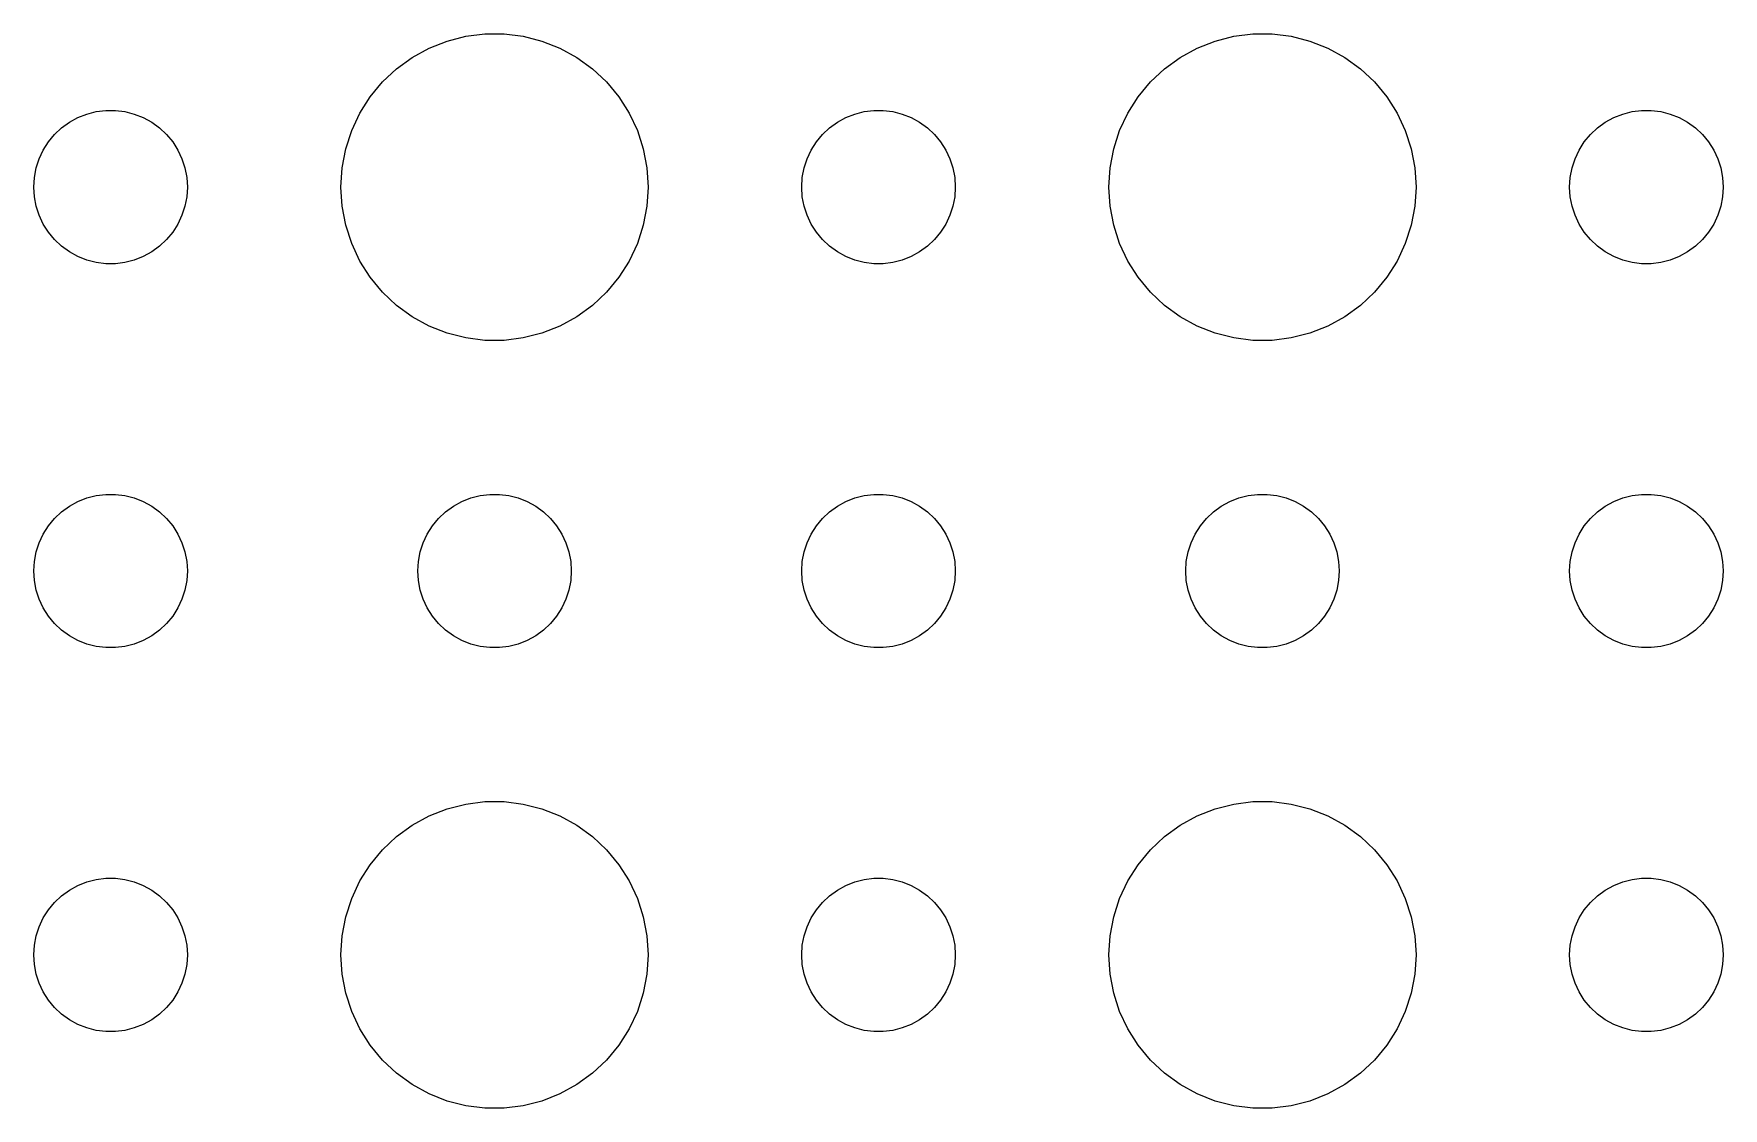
# Model space of a CAD drawing. Header units: metres. Extents: x -150 to 150, y -149 to 149.
# Drawn here: x -76.5 to -43.5, y -25.49 to -4.51 of the extents above; entities that cross this region are included whole.
import ezdxf

# ---------------------------------------------------------------- set-up
doc = ezdxf.new("R2010")
doc.units = ezdxf.units.M

msp = doc.modelspace()

# ---------------------------------------------------------------- linework, layer by layer
for p, q in [((-68.427, -4.64682), (-68.0621, -4.55313)), ((-68.0621, -4.55313), (-67.6884, -4.50591)), ((-67.6884, -4.50591), (-67.3116, -4.50591)), ((-67.3116, -4.50591), (-66.9379, -4.55313)), ((-66.9379, -4.55313), (-66.573, -4.64682)), ((-53.427, -4.64682), (-53.0621, -4.55313)), ((-53.0621, -4.55313), (-52.6884, -4.50591)), ((-52.6884, -4.50591), (-52.3116, -4.50591)), ((-52.3116, -4.50591), (-51.9379, -4.55313)), ((-51.9379, -4.55313), (-51.5729, -4.64682)), ((-69.1075, -4.96701), (-68.7773, -4.78551)), ((-68.7773, -4.78551), (-68.427, -4.64682)), ((-66.573, -4.64682), (-66.2227, -4.78551)), ((-66.2227, -4.78551), (-65.8925, -4.96701)), ((-54.1075, -4.96701), (-53.7773, -4.78551)), ((-53.7773, -4.78551), (-53.427, -4.64682)), ((-51.5729, -4.64682), (-51.2227, -4.78551)), ((-51.2227, -4.78551), (-50.8925, -4.96701)), ((-69.6869, -5.44635), (-69.4123, -5.18845)), ((-69.4123, -5.18845), (-69.1075, -4.96701)), ((-65.8925, -4.96701), (-65.5877, -5.18845)), ((-65.5877, -5.18845), (-65.3131, -5.44635)), ((-54.6869, -5.44635), (-54.4123, -5.18845)), ((-54.4123, -5.18845), (-54.1075, -4.96701)), ((-50.8925, -4.96701), (-50.5877, -5.18845)), ((-50.5877, -5.18845), (-50.3131, -5.44635)), ((-69.927, -5.73663), (-69.6869, -5.44635)), ((-65.3131, -5.44635), (-65.073, -5.73663)), ((-54.927, -5.73663), (-54.6869, -5.44635)), ((-50.3131, -5.44635), (-50.0729, -5.73663)), ((-70.1289, -6.05473), (-69.927, -5.73663)), ((-65.073, -5.73663), (-64.8711, -6.05473)), ((-55.1289, -6.05473), (-54.927, -5.73663)), ((-50.0729, -5.73663), (-49.8711, -6.05473)), ((-75.9561, -6.34422), (-75.8037, -6.23351)), ((-75.8037, -6.23351), (-75.6387, -6.14275)), ((-75.6387, -6.14275), (-75.4635, -6.07341)), ((-75.4635, -6.07341), (-75.2811, -6.02657)), ((-75.2811, -6.02657), (-75.0942, -6.00294)), ((-75.0942, -6.00294), (-74.9058, -6.00294)), ((-74.9058, -6.00294), (-74.7189, -6.02657)), ((-74.7189, -6.02657), (-74.5365, -6.07341)), ((-74.5365, -6.07341), (-74.3613, -6.14275)), ((-74.3613, -6.14275), (-74.1963, -6.23351)), ((-74.1963, -6.23351), (-74.0439, -6.34422)), ((-70.2893, -6.39561), (-70.1289, -6.05473)), ((-64.8711, -6.05473), (-64.7107, -6.39561)), ((-60.9561, -6.34422), (-60.8037, -6.23351)), ((-60.8037, -6.23351), (-60.6387, -6.14275)), ((-60.6387, -6.14275), (-60.4635, -6.07341)), ((-60.4635, -6.07341), (-60.2811, -6.02657)), ((-60.2811, -6.02657), (-60.0942, -6.00294)), ((-60.0942, -6.00294), (-59.9058, -6.00294)), ((-59.9058, -6.00294), (-59.7189, -6.02657)), ((-59.7189, -6.02657), (-59.5365, -6.07341)), ((-59.5365, -6.07341), (-59.3613, -6.14275)), ((-59.3613, -6.14275), (-59.1963, -6.23351)), ((-59.1963, -6.23351), (-59.0439, -6.34422)), ((-55.2893, -6.39561), (-55.1289, -6.05473)), ((-49.8711, -6.05473), (-49.7107, -6.39561)), ((-45.9561, -6.34422), (-45.8037, -6.23351)), ((-45.8037, -6.23351), (-45.6387, -6.14275)), ((-45.6387, -6.14275), (-45.4635, -6.07341)), ((-45.4635, -6.07341), (-45.2811, -6.02657)), ((-45.2811, -6.02657), (-45.0942, -6.00294)), ((-45.0942, -6.00294), (-44.9058, -6.00294)), ((-44.9058, -6.00294), (-44.7189, -6.02657)), ((-44.7189, -6.02657), (-44.5365, -6.07341)), ((-44.5365, -6.07341), (-44.3613, -6.14275)), ((-44.3613, -6.14275), (-44.1963, -6.23351)), ((-44.1963, -6.23351), (-44.0439, -6.34422)), ((-76.2135, -6.61832), (-76.0934, -6.47318)), ((-76.0934, -6.47318), (-75.9561, -6.34422)), ((-74.0439, -6.34422), (-73.9065, -6.47318)), ((-73.9065, -6.47318), (-73.7865, -6.61832)), ((-70.4057, -6.75392), (-70.2893, -6.39561)), ((-64.7107, -6.39561), (-64.5943, -6.75392)), ((-61.2135, -6.61832), (-61.0934, -6.47318)), ((-61.0934, -6.47318), (-60.9561, -6.34422)), ((-59.0439, -6.34422), (-58.9065, -6.47318)), ((-58.9065, -6.47318), (-58.7865, -6.61832)), ((-55.4057, -6.75392), (-55.2893, -6.39561)), ((-49.7107, -6.39561), (-49.5942, -6.75392)), ((-46.2135, -6.61832), (-46.0934, -6.47318)), ((-46.0934, -6.47318), (-45.9561, -6.34422)), ((-44.0439, -6.34422), (-43.9065, -6.47318)), ((-43.9065, -6.47318), (-43.7865, -6.61832)), ((-76.3947, -6.9478), (-76.3145, -6.77736)), ((-76.3145, -6.77736), (-76.2135, -6.61832)), ((-73.7865, -6.61832), (-73.6855, -6.77736)), ((-73.6855, -6.77736), (-73.6053, -6.9478)), ((-70.4763, -7.12399), (-70.4057, -6.75392)), ((-64.5943, -6.75392), (-64.5237, -7.12399)), ((-61.3947, -6.9478), (-61.3145, -6.77736)), ((-61.3145, -6.77736), (-61.2135, -6.61832)), ((-58.7865, -6.61832), (-58.6855, -6.77736)), ((-58.6855, -6.77736), (-58.6053, -6.9478)), ((-55.4763, -7.12399), (-55.4057, -6.75392)), ((-49.5942, -6.75392), (-49.5237, -7.12399)), ((-46.3947, -6.9478), (-46.3145, -6.77736)), ((-46.3145, -6.77736), (-46.2135, -6.61832)), ((-43.7865, -6.61832), (-43.6855, -6.77736)), ((-43.6855, -6.77736), (-43.6053, -6.9478)), ((-76.4882, -7.312), (-76.4529, -7.12695)), ((-76.4529, -7.12695), (-76.3947, -6.9478)), ((-73.6053, -6.9478), (-73.5471, -7.12695)), ((-73.5471, -7.12695), (-73.5118, -7.312)), ((-70.5, -7.5), (-70.4763, -7.12399)), ((-64.5237, -7.12399), (-64.5, -7.5)), ((-61.4882, -7.312), (-61.4529, -7.12695)), ((-61.4529, -7.12695), (-61.3947, -6.9478)), ((-58.6053, -6.9478), (-58.5471, -7.12695)), ((-58.5471, -7.12695), (-58.5118, -7.312)), ((-55.5, -7.5), (-55.4763, -7.12399)), ((-49.5237, -7.12399), (-49.5, -7.5)), ((-46.4882, -7.312), (-46.4529, -7.12695)), ((-46.4529, -7.12695), (-46.3947, -6.9478)), ((-43.6053, -6.9478), (-43.5471, -7.12695)), ((-43.5471, -7.12695), (-43.5118, -7.312)), ((-76.5, -7.5), (-76.4882, -7.312)), ((-76.4882, -7.68799), (-76.5, -7.5)), ((-73.5118, -7.312), (-73.5, -7.5)), ((-73.5, -7.5), (-73.5118, -7.68799)), ((-70.4763, -7.87599), (-70.5, -7.5)), ((-64.5, -7.5), (-64.5237, -7.87599)), ((-61.5, -7.5), (-61.4882, -7.312)), ((-61.4882, -7.68799), (-61.5, -7.5)), ((-58.5118, -7.312), (-58.5, -7.5)), ((-58.5, -7.5), (-58.5118, -7.68799)), ((-55.4763, -7.87599), (-55.5, -7.5)), ((-49.5, -7.5), (-49.5237, -7.87599)), ((-46.5, -7.5), (-46.4882, -7.312)), ((-46.4882, -7.68799), (-46.5, -7.5)), ((-43.5118, -7.312), (-43.5, -7.5)), ((-43.5, -7.5), (-43.5118, -7.68799)), ((-76.4529, -7.87303), (-76.4882, -7.68799)), ((-76.3947, -8.05219), (-76.4529, -7.87303)), ((-73.5471, -7.87303), (-73.6053, -8.05219)), ((-73.5118, -7.68799), (-73.5471, -7.87303)), ((-70.4057, -8.24606), (-70.4763, -7.87599)), ((-64.5237, -7.87599), (-64.5943, -8.24606)), ((-61.4529, -7.87303), (-61.4882, -7.68799)), ((-61.3947, -8.05219), (-61.4529, -7.87303)), ((-58.5471, -7.87303), (-58.6053, -8.05219)), ((-58.5118, -7.68799), (-58.5471, -7.87303)), ((-55.4057, -8.24606), (-55.4763, -7.87599)), ((-49.5237, -7.87599), (-49.5942, -8.24606)), ((-46.4529, -7.87303), (-46.4882, -7.68799)), ((-46.3947, -8.05219), (-46.4529, -7.87303)), ((-43.5471, -7.87303), (-43.6053, -8.05219)), ((-43.5118, -7.68799), (-43.5471, -7.87303)), ((-76.3145, -8.22263), (-76.3947, -8.05219)), ((-76.2135, -8.38167), (-76.3145, -8.22263)), ((-73.6855, -8.22263), (-73.7865, -8.38167)), ((-73.6053, -8.05219), (-73.6855, -8.22263)), ((-70.2893, -8.60437), (-70.4057, -8.24606)), ((-64.5943, -8.24606), (-64.7107, -8.60437)), ((-61.3145, -8.22263), (-61.3947, -8.05219)), ((-61.2135, -8.38167), (-61.3145, -8.22263)), ((-58.6855, -8.22263), (-58.7865, -8.38167)), ((-58.6053, -8.05219), (-58.6855, -8.22263)), ((-55.2893, -8.60437), (-55.4057, -8.24606)), ((-49.5942, -8.24606), (-49.7107, -8.60437)), ((-46.3145, -8.22263), (-46.3947, -8.05219)), ((-46.2135, -8.38167), (-46.3145, -8.22263)), ((-43.6855, -8.22263), (-43.7865, -8.38167)), ((-43.6053, -8.05219), (-43.6855, -8.22263)), ((-76.0934, -8.52681), (-76.2135, -8.38167)), ((-75.9561, -8.65576), (-76.0934, -8.52681)), ((-73.9065, -8.52681), (-74.0439, -8.65576)), ((-73.7865, -8.38167), (-73.9065, -8.52681)), ((-61.0934, -8.52681), (-61.2135, -8.38167)), ((-60.9561, -8.65576), (-61.0934, -8.52681)), ((-58.9065, -8.52681), (-59.0439, -8.65576)), ((-58.7865, -8.38167), (-58.9065, -8.52681)), ((-46.0934, -8.52681), (-46.2135, -8.38167)), ((-45.9561, -8.65576), (-46.0934, -8.52681)), ((-43.9065, -8.52681), (-44.0439, -8.65576)), ((-43.7865, -8.38167), (-43.9065, -8.52681)), ((-75.8037, -8.76648), (-75.9561, -8.65576)), ((-75.6387, -8.85724), (-75.8037, -8.76648)), ((-75.4635, -8.92657), (-75.6387, -8.85724)), ((-74.3613, -8.85724), (-74.5365, -8.92657)), ((-74.1963, -8.76648), (-74.3613, -8.85724)), ((-74.0439, -8.65576), (-74.1963, -8.76648)), ((-70.1289, -8.94525), (-70.2893, -8.60437)), ((-64.7107, -8.60437), (-64.8711, -8.94525)), ((-60.8037, -8.76648), (-60.9561, -8.65576)), ((-60.6387, -8.85724), (-60.8037, -8.76648)), ((-60.4635, -8.92657), (-60.6387, -8.85724)), ((-59.3613, -8.85724), (-59.5365, -8.92657)), ((-59.1963, -8.76648), (-59.3613, -8.85724)), ((-59.0439, -8.65576), (-59.1963, -8.76648)), ((-55.1289, -8.94525), (-55.2893, -8.60437)), ((-49.7107, -8.60437), (-49.8711, -8.94525)), ((-45.8037, -8.76648), (-45.9561, -8.65576)), ((-45.6387, -8.85724), (-45.8037, -8.76648)), ((-45.4635, -8.92657), (-45.6387, -8.85724)), ((-44.3613, -8.85724), (-44.5365, -8.92657)), ((-44.1963, -8.76648), (-44.3613, -8.85724)), ((-44.0439, -8.65576), (-44.1963, -8.76648)), ((-75.2811, -8.97342), (-75.4635, -8.92657)), ((-75.0942, -8.99704), (-75.2811, -8.97342)), ((-74.9058, -8.99704), (-75.0942, -8.99704)), ((-74.7189, -8.97342), (-74.9058, -8.99704)), ((-74.5365, -8.92657), (-74.7189, -8.97342)), ((-69.927, -9.26335), (-70.1289, -8.94525)), ((-64.8711, -8.94525), (-65.073, -9.26335)), ((-60.2811, -8.97342), (-60.4635, -8.92657)), ((-60.0942, -8.99704), (-60.2811, -8.97342)), ((-59.9058, -8.99704), (-60.0942, -8.99704)), ((-59.7189, -8.97342), (-59.9058, -8.99704)), ((-59.5365, -8.92657), (-59.7189, -8.97342)), ((-54.927, -9.26335), (-55.1289, -8.94525)), ((-49.8711, -8.94525), (-50.0729, -9.26335)), ((-45.2811, -8.97342), (-45.4635, -8.92657)), ((-45.0942, -8.99704), (-45.2811, -8.97342)), ((-44.9058, -8.99704), (-45.0942, -8.99704)), ((-44.7189, -8.97342), (-44.9058, -8.99704)), ((-44.5365, -8.92657), (-44.7189, -8.97342)), ((-69.6869, -9.55363), (-69.927, -9.26335)), ((-69.4123, -9.81154), (-69.6869, -9.55363)), ((-65.3131, -9.55363), (-65.5877, -9.81154)), ((-65.073, -9.26335), (-65.3131, -9.55363)), ((-54.6869, -9.55363), (-54.927, -9.26335)), ((-54.4123, -9.81154), (-54.6869, -9.55363)), ((-50.3131, -9.55363), (-50.5877, -9.81154)), ((-50.0729, -9.26335), (-50.3131, -9.55363)), ((-69.1075, -10.033), (-69.4123, -9.81154)), ((-65.5877, -9.81154), (-65.8925, -10.033)), ((-54.1075, -10.033), (-54.4123, -9.81154)), ((-50.5877, -9.81154), (-50.8925, -10.033)), ((-68.7773, -10.2145), (-69.1075, -10.033)), ((-68.427, -10.3532), (-68.7773, -10.2145)), ((-66.2227, -10.2145), (-66.573, -10.3532)), ((-65.8925, -10.033), (-66.2227, -10.2145)), ((-53.7773, -10.2145), (-54.1075, -10.033)), ((-53.427, -10.3532), (-53.7773, -10.2145)), ((-51.2227, -10.2145), (-51.5729, -10.3532)), ((-50.8925, -10.033), (-51.2227, -10.2145)), ((-68.0621, -10.4469), (-68.427, -10.3532)), ((-67.6884, -10.4941), (-68.0621, -10.4469)), ((-67.3116, -10.4941), (-67.6884, -10.4941)), ((-66.9379, -10.4469), (-67.3116, -10.4941)), ((-66.573, -10.3532), (-66.9379, -10.4469)), ((-53.0621, -10.4469), (-53.427, -10.3532)), ((-52.6884, -10.4941), (-53.0621, -10.4469)), ((-52.3116, -10.4941), (-52.6884, -10.4941)), ((-51.9379, -10.4469), (-52.3116, -10.4941)), ((-51.5729, -10.3532), (-51.9379, -10.4469)), ((-75.4635, -13.5734), (-75.2811, -13.5266)), ((-75.2811, -13.5266), (-75.0942, -13.5029)), ((-75.0942, -13.5029), (-74.9058, -13.5029)), ((-74.9058, -13.5029), (-74.7189, -13.5266)), ((-74.7189, -13.5266), (-74.5365, -13.5734)), ((-67.9635, -13.5734), (-67.7811, -13.5266)), ((-67.7811, -13.5266), (-67.5942, -13.5029)), ((-67.5942, -13.5029), (-67.4058, -13.5029)), ((-67.4058, -13.5029), (-67.2189, -13.5266)), ((-67.2189, -13.5266), (-67.0365, -13.5734)), ((-60.4635, -13.5734), (-60.2811, -13.5266)), ((-60.2811, -13.5266), (-60.0942, -13.5029)), ((-60.0942, -13.5029), (-59.9058, -13.5029)), ((-59.9058, -13.5029), (-59.7189, -13.5266)), ((-59.7189, -13.5266), (-59.5365, -13.5734)), ((-52.9635, -13.5734), (-52.7811, -13.5266)), ((-52.7811, -13.5266), (-52.5942, -13.5029)), ((-52.5942, -13.5029), (-52.4058, -13.5029)), ((-52.4058, -13.5029), (-52.2189, -13.5266)), ((-52.2189, -13.5266), (-52.0365, -13.5734)), ((-45.4635, -13.5734), (-45.2811, -13.5266)), ((-45.2811, -13.5266), (-45.0942, -13.5029)), ((-45.0942, -13.5029), (-44.9058, -13.5029)), ((-44.9058, -13.5029), (-44.7189, -13.5266)), ((-44.7189, -13.5266), (-44.5365, -13.5734)), ((-76.0934, -13.9732), (-75.9561, -13.8442)), ((-75.9561, -13.8442), (-75.8037, -13.7335)), ((-75.8037, -13.7335), (-75.6387, -13.6427)), ((-75.6387, -13.6427), (-75.4635, -13.5734)), ((-74.5365, -13.5734), (-74.3613, -13.6427)), ((-74.3613, -13.6427), (-74.1963, -13.7335)), ((-74.1963, -13.7335), (-74.0439, -13.8442)), ((-74.0439, -13.8442), (-73.9065, -13.9732)), ((-68.5934, -13.9732), (-68.4561, -13.8442)), ((-68.4561, -13.8442), (-68.3037, -13.7335)), ((-68.3037, -13.7335), (-68.1387, -13.6427)), ((-68.1387, -13.6427), (-67.9635, -13.5734)), ((-67.0365, -13.5734), (-66.8613, -13.6427)), ((-66.8613, -13.6427), (-66.6963, -13.7335)), ((-66.6963, -13.7335), (-66.5439, -13.8442)), ((-66.5439, -13.8442), (-66.4065, -13.9732)), ((-61.0934, -13.9732), (-60.9561, -13.8442)), ((-60.9561, -13.8442), (-60.8037, -13.7335)), ((-60.8037, -13.7335), (-60.6387, -13.6427)), ((-60.6387, -13.6427), (-60.4635, -13.5734)), ((-59.5365, -13.5734), (-59.3613, -13.6427)), ((-59.3613, -13.6427), (-59.1963, -13.7335)), ((-59.1963, -13.7335), (-59.0439, -13.8442)), ((-59.0439, -13.8442), (-58.9065, -13.9732)), ((-53.5934, -13.9732), (-53.4561, -13.8442)), ((-53.4561, -13.8442), (-53.3037, -13.7335)), ((-53.3037, -13.7335), (-53.1387, -13.6427)), ((-53.1387, -13.6427), (-52.9635, -13.5734)), ((-52.0365, -13.5734), (-51.8613, -13.6427)), ((-51.8613, -13.6427), (-51.6963, -13.7335)), ((-51.6963, -13.7335), (-51.5439, -13.8442)), ((-51.5439, -13.8442), (-51.4065, -13.9732)), ((-46.0934, -13.9732), (-45.9561, -13.8442)), ((-45.9561, -13.8442), (-45.8037, -13.7335)), ((-45.8037, -13.7335), (-45.6387, -13.6427)), ((-45.6387, -13.6427), (-45.4635, -13.5734)), ((-44.5365, -13.5734), (-44.3613, -13.6427)), ((-44.3613, -13.6427), (-44.1963, -13.7335)), ((-44.1963, -13.7335), (-44.0439, -13.8442)), ((-44.0439, -13.8442), (-43.9065, -13.9732)), ((-76.3145, -14.2774), (-76.2135, -14.1183)), ((-76.2135, -14.1183), (-76.0934, -13.9732)), ((-73.9065, -13.9732), (-73.7865, -14.1183)), ((-73.7865, -14.1183), (-73.6855, -14.2774)), ((-68.8145, -14.2774), (-68.7135, -14.1183)), ((-68.7135, -14.1183), (-68.5934, -13.9732)), ((-66.4065, -13.9732), (-66.2865, -14.1183)), ((-66.2865, -14.1183), (-66.1855, -14.2774)), ((-61.3145, -14.2774), (-61.2135, -14.1183)), ((-61.2135, -14.1183), (-61.0934, -13.9732)), ((-58.9065, -13.9732), (-58.7865, -14.1183)), ((-58.7865, -14.1183), (-58.6855, -14.2774)), ((-53.8145, -14.2774), (-53.7135, -14.1183)), ((-53.7135, -14.1183), (-53.5934, -13.9732)), ((-51.4065, -13.9732), (-51.2865, -14.1183)), ((-51.2865, -14.1183), (-51.1855, -14.2774)), ((-46.3145, -14.2774), (-46.2135, -14.1183)), ((-46.2135, -14.1183), (-46.0934, -13.9732)), ((-43.9065, -13.9732), (-43.7865, -14.1183)), ((-43.7865, -14.1183), (-43.6855, -14.2774)), ((-76.4529, -14.627), (-76.3947, -14.4478)), ((-76.3947, -14.4478), (-76.3145, -14.2774)), ((-73.6855, -14.2774), (-73.6053, -14.4478)), ((-73.6053, -14.4478), (-73.5471, -14.627)), ((-68.9529, -14.627), (-68.8947, -14.4478)), ((-68.8947, -14.4478), (-68.8145, -14.2774)), ((-66.1855, -14.2774), (-66.1053, -14.4478)), ((-66.1053, -14.4478), (-66.0471, -14.627)), ((-61.4529, -14.627), (-61.3947, -14.4478)), ((-61.3947, -14.4478), (-61.3145, -14.2774)), ((-58.6855, -14.2774), (-58.6053, -14.4478)), ((-58.6053, -14.4478), (-58.5471, -14.627)), ((-53.9529, -14.627), (-53.8947, -14.4478)), ((-53.8947, -14.4478), (-53.8145, -14.2774)), ((-51.1855, -14.2774), (-51.1053, -14.4478)), ((-51.1053, -14.4478), (-51.0471, -14.627)), ((-46.4529, -14.627), (-46.3947, -14.4478)), ((-46.3947, -14.4478), (-46.3145, -14.2774)), ((-43.6855, -14.2774), (-43.6053, -14.4478)), ((-43.6053, -14.4478), (-43.5471, -14.627)), ((-76.5, -15), (-76.4882, -14.812)), ((-76.4882, -14.812), (-76.4529, -14.627)), ((-73.5471, -14.627), (-73.5118, -14.812)), ((-73.5118, -14.812), (-73.5, -15)), ((-69, -15), (-68.9882, -14.812)), ((-68.9882, -14.812), (-68.9529, -14.627)), ((-66.0471, -14.627), (-66.0118, -14.812)), ((-66.0118, -14.812), (-66, -15)), ((-61.5, -15), (-61.4882, -14.812)), ((-61.4882, -14.812), (-61.4529, -14.627)), ((-58.5471, -14.627), (-58.5118, -14.812)), ((-58.5118, -14.812), (-58.5, -15)), ((-54, -15), (-53.9882, -14.812)), ((-53.9882, -14.812), (-53.9529, -14.627)), ((-51.0471, -14.627), (-51.0118, -14.812)), ((-51.0118, -14.812), (-51, -15)), ((-46.5, -15), (-46.4882, -14.812)), ((-46.4882, -14.812), (-46.4529, -14.627)), ((-43.5471, -14.627), (-43.5118, -14.812)), ((-43.5118, -14.812), (-43.5, -15)), ((-76.4882, -15.188), (-76.5, -15)), ((-73.5, -15), (-73.5118, -15.188)), ((-68.9882, -15.188), (-69, -15)), ((-66, -15), (-66.0118, -15.188)), ((-61.4882, -15.188), (-61.5, -15)), ((-58.5, -15), (-58.5118, -15.188)), ((-53.9882, -15.188), (-54, -15)), ((-51, -15), (-51.0118, -15.188)), ((-46.4882, -15.188), (-46.5, -15)), ((-43.5, -15), (-43.5118, -15.188)), ((-76.4529, -15.373), (-76.4882, -15.188)), ((-76.3947, -15.5522), (-76.4529, -15.373)), ((-73.5471, -15.373), (-73.6053, -15.5522)), ((-73.5118, -15.188), (-73.5471, -15.373)), ((-68.9529, -15.373), (-68.9882, -15.188)), ((-68.8947, -15.5522), (-68.9529, -15.373)), ((-66.0471, -15.373), (-66.1053, -15.5522)), ((-66.0118, -15.188), (-66.0471, -15.373)), ((-61.4529, -15.373), (-61.4882, -15.188)), ((-61.3947, -15.5522), (-61.4529, -15.373)), ((-58.5471, -15.373), (-58.6053, -15.5522)), ((-58.5118, -15.188), (-58.5471, -15.373)), ((-53.9529, -15.373), (-53.9882, -15.188)), ((-53.8947, -15.5522), (-53.9529, -15.373)), ((-51.0471, -15.373), (-51.1053, -15.5522)), ((-51.0118, -15.188), (-51.0471, -15.373)), ((-46.4529, -15.373), (-46.4882, -15.188)), ((-46.3947, -15.5522), (-46.4529, -15.373)), ((-43.5471, -15.373), (-43.6053, -15.5522)), ((-43.5118, -15.188), (-43.5471, -15.373)), ((-76.3145, -15.7226), (-76.3947, -15.5522)), ((-76.2135, -15.8817), (-76.3145, -15.7226)), ((-73.6855, -15.7226), (-73.7865, -15.8817)), ((-73.6053, -15.5522), (-73.6855, -15.7226)), ((-68.8145, -15.7226), (-68.8947, -15.5522)), ((-68.7135, -15.8817), (-68.8145, -15.7226)), ((-66.1855, -15.7226), (-66.2865, -15.8817)), ((-66.1053, -15.5522), (-66.1855, -15.7226)), ((-61.3145, -15.7226), (-61.3947, -15.5522)), ((-61.2135, -15.8817), (-61.3145, -15.7226)), ((-58.6855, -15.7226), (-58.7865, -15.8817)), ((-58.6053, -15.5522), (-58.6855, -15.7226)), ((-53.8145, -15.7226), (-53.8947, -15.5522)), ((-53.7135, -15.8817), (-53.8145, -15.7226)), ((-51.1855, -15.7226), (-51.2865, -15.8817)), ((-51.1053, -15.5522), (-51.1855, -15.7226)), ((-46.3145, -15.7226), (-46.3947, -15.5522)), ((-46.2135, -15.8817), (-46.3145, -15.7226)), ((-43.6855, -15.7226), (-43.7865, -15.8817)), ((-43.6053, -15.5522), (-43.6855, -15.7226)), ((-76.0934, -16.0268), (-76.2135, -15.8817)), ((-75.9561, -16.1558), (-76.0934, -16.0268)), ((-75.8037, -16.2665), (-75.9561, -16.1558)), ((-74.0439, -16.1558), (-74.1963, -16.2665)), ((-73.9065, -16.0268), (-74.0439, -16.1558)), ((-73.7865, -15.8817), (-73.9065, -16.0268)), ((-68.5934, -16.0268), (-68.7135, -15.8817)), ((-68.4561, -16.1558), (-68.5934, -16.0268)), ((-68.3037, -16.2665), (-68.4561, -16.1558)), ((-66.5439, -16.1558), (-66.6963, -16.2665)), ((-66.4065, -16.0268), (-66.5439, -16.1558)), ((-66.2865, -15.8817), (-66.4065, -16.0268)), ((-61.0934, -16.0268), (-61.2135, -15.8817)), ((-60.9561, -16.1558), (-61.0934, -16.0268)), ((-60.8037, -16.2665), (-60.9561, -16.1558)), ((-59.0439, -16.1558), (-59.1963, -16.2665)), ((-58.9065, -16.0268), (-59.0439, -16.1558)), ((-58.7865, -15.8817), (-58.9065, -16.0268)), ((-53.5934, -16.0268), (-53.7135, -15.8817)), ((-53.4561, -16.1558), (-53.5934, -16.0268)), ((-53.3037, -16.2665), (-53.4561, -16.1558)), ((-51.5439, -16.1558), (-51.6963, -16.2665)), ((-51.4065, -16.0268), (-51.5439, -16.1558)), ((-51.2865, -15.8817), (-51.4065, -16.0268)), ((-46.0934, -16.0268), (-46.2135, -15.8817)), ((-45.9561, -16.1558), (-46.0934, -16.0268)), ((-45.8037, -16.2665), (-45.9561, -16.1558)), ((-44.0439, -16.1558), (-44.1963, -16.2665)), ((-43.9065, -16.0268), (-44.0439, -16.1558)), ((-43.7865, -15.8817), (-43.9065, -16.0268)), ((-75.6387, -16.3572), (-75.8037, -16.2665)), ((-75.4635, -16.4266), (-75.6387, -16.3572)), ((-75.2811, -16.4734), (-75.4635, -16.4266)), ((-75.0942, -16.497), (-75.2811, -16.4734)), ((-74.9058, -16.497), (-75.0942, -16.497)), ((-74.7189, -16.4734), (-74.9058, -16.497)), ((-74.5365, -16.4266), (-74.7189, -16.4734)), ((-74.3613, -16.3572), (-74.5365, -16.4266)), ((-74.1963, -16.2665), (-74.3613, -16.3572)), ((-68.1387, -16.3572), (-68.3037, -16.2665)), ((-67.9635, -16.4266), (-68.1387, -16.3572)), ((-67.7811, -16.4734), (-67.9635, -16.4266)), ((-67.5942, -16.497), (-67.7811, -16.4734)), ((-67.4058, -16.497), (-67.5942, -16.497)), ((-67.2189, -16.4734), (-67.4058, -16.497)), ((-67.0365, -16.4266), (-67.2189, -16.4734)), ((-66.8613, -16.3572), (-67.0365, -16.4266)), ((-66.6963, -16.2665), (-66.8613, -16.3572)), ((-60.6387, -16.3572), (-60.8037, -16.2665)), ((-60.4635, -16.4266), (-60.6387, -16.3572)), ((-60.2811, -16.4734), (-60.4635, -16.4266)), ((-60.0942, -16.497), (-60.2811, -16.4734)), ((-59.9058, -16.497), (-60.0942, -16.497)), ((-59.7189, -16.4734), (-59.9058, -16.497)), ((-59.5365, -16.4266), (-59.7189, -16.4734)), ((-59.3613, -16.3572), (-59.5365, -16.4266)), ((-59.1963, -16.2665), (-59.3613, -16.3572)), ((-53.1387, -16.3572), (-53.3037, -16.2665)), ((-52.9635, -16.4266), (-53.1387, -16.3572)), ((-52.7811, -16.4734), (-52.9635, -16.4266)), ((-52.5942, -16.497), (-52.7811, -16.4734)), ((-52.4058, -16.497), (-52.5942, -16.497)), ((-52.2189, -16.4734), (-52.4058, -16.497)), ((-52.0365, -16.4266), (-52.2189, -16.4734)), ((-51.8613, -16.3572), (-52.0365, -16.4266)), ((-51.6963, -16.2665), (-51.8613, -16.3572)), ((-45.6387, -16.3572), (-45.8037, -16.2665)), ((-45.4635, -16.4266), (-45.6387, -16.3572)), ((-45.2811, -16.4734), (-45.4635, -16.4266)), ((-45.0942, -16.497), (-45.2811, -16.4734)), ((-44.9058, -16.497), (-45.0942, -16.497)), ((-44.7189, -16.4734), (-44.9058, -16.497)), ((-44.5365, -16.4266), (-44.7189, -16.4734)), ((-44.3613, -16.3572), (-44.5365, -16.4266)), ((-44.1963, -16.2665), (-44.3613, -16.3572)), ((-69.1075, -19.967), (-68.7773, -19.7855)), ((-68.7773, -19.7855), (-68.427, -19.6468)), ((-68.427, -19.6468), (-68.0621, -19.5531)), ((-68.0621, -19.5531), (-67.6884, -19.5059)), ((-67.6884, -19.5059), (-67.3116, -19.5059)), ((-67.3116, -19.5059), (-66.9379, -19.5531)), ((-66.9379, -19.5531), (-66.573, -19.6468)), ((-66.573, -19.6468), (-66.2227, -19.7855)), ((-66.2227, -19.7855), (-65.8925, -19.967)), ((-54.1075, -19.967), (-53.7773, -19.7855)), ((-53.7773, -19.7855), (-53.427, -19.6468)), ((-53.427, -19.6468), (-53.0621, -19.5531)), ((-53.0621, -19.5531), (-52.6884, -19.5059)), ((-52.6884, -19.5059), (-52.3116, -19.5059)), ((-52.3116, -19.5059), (-51.9379, -19.5531)), ((-51.9379, -19.5531), (-51.5729, -19.6468)), ((-51.5729, -19.6468), (-51.2227, -19.7855)), ((-51.2227, -19.7855), (-50.8925, -19.967)), ((-69.4123, -20.1884), (-69.1075, -19.967)), ((-65.8925, -19.967), (-65.5877, -20.1884)), ((-54.4123, -20.1884), (-54.1075, -19.967)), ((-50.8925, -19.967), (-50.5877, -20.1884)), ((-69.927, -20.7366), (-69.6869, -20.4464)), ((-69.6869, -20.4464), (-69.4123, -20.1884)), ((-65.5877, -20.1884), (-65.3131, -20.4464)), ((-65.3131, -20.4464), (-65.073, -20.7366)), ((-54.927, -20.7366), (-54.6869, -20.4464)), ((-54.6869, -20.4464), (-54.4123, -20.1884)), ((-50.5877, -20.1884), (-50.3131, -20.4464)), ((-50.3131, -20.4464), (-50.0729, -20.7366)), ((-70.1289, -21.0547), (-69.927, -20.7366)), ((-65.073, -20.7366), (-64.8711, -21.0547)), ((-55.1289, -21.0547), (-54.927, -20.7366)), ((-50.0729, -20.7366), (-49.8711, -21.0547)), ((-75.6387, -21.1427), (-75.4635, -21.0734)), ((-75.4635, -21.0734), (-75.2811, -21.0266)), ((-75.2811, -21.0266), (-75.0942, -21.003)), ((-75.0942, -21.003), (-74.9058, -21.003)), ((-74.9058, -21.003), (-74.7189, -21.0266)), ((-74.7189, -21.0266), (-74.5365, -21.0734)), ((-74.5365, -21.0734), (-74.3613, -21.1427)), ((-70.2893, -21.3956), (-70.1289, -21.0547)), ((-64.8711, -21.0547), (-64.7107, -21.3956)), ((-60.6387, -21.1427), (-60.4635, -21.0734)), ((-60.4635, -21.0734), (-60.2811, -21.0266)), ((-60.2811, -21.0266), (-60.0942, -21.003)), ((-60.0942, -21.003), (-59.9058, -21.003)), ((-59.9058, -21.003), (-59.7189, -21.0266)), ((-59.7189, -21.0266), (-59.5365, -21.0734)), ((-59.5365, -21.0734), (-59.3613, -21.1427)), ((-55.2893, -21.3956), (-55.1289, -21.0547)), ((-49.8711, -21.0547), (-49.7107, -21.3956)), ((-45.6387, -21.1427), (-45.4635, -21.0734)), ((-45.4635, -21.0734), (-45.2811, -21.0266)), ((-45.2811, -21.0266), (-45.0942, -21.003)), ((-45.0942, -21.003), (-44.9058, -21.003)), ((-44.9058, -21.003), (-44.7189, -21.0266)), ((-44.7189, -21.0266), (-44.5365, -21.0734)), ((-44.5365, -21.0734), (-44.3613, -21.1427)), ((-76.0934, -21.4732), (-75.9561, -21.3442)), ((-75.9561, -21.3442), (-75.8037, -21.2335)), ((-75.8037, -21.2335), (-75.6387, -21.1427)), ((-74.3613, -21.1427), (-74.1963, -21.2335)), ((-74.1963, -21.2335), (-74.0439, -21.3442)), ((-74.0439, -21.3442), (-73.9065, -21.4732)), ((-70.4057, -21.7539), (-70.2893, -21.3956)), ((-64.7107, -21.3956), (-64.5943, -21.7539)), ((-61.0934, -21.4732), (-60.9561, -21.3442)), ((-60.9561, -21.3442), (-60.8037, -21.2335)), ((-60.8037, -21.2335), (-60.6387, -21.1427)), ((-59.3613, -21.1427), (-59.1963, -21.2335)), ((-59.1963, -21.2335), (-59.0439, -21.3442)), ((-59.0439, -21.3442), (-58.9065, -21.4732)), ((-55.4057, -21.7539), (-55.2893, -21.3956)), ((-49.7107, -21.3956), (-49.5942, -21.7539)), ((-46.0934, -21.4732), (-45.9561, -21.3442)), ((-45.9561, -21.3442), (-45.8037, -21.2335)), ((-45.8037, -21.2335), (-45.6387, -21.1427)), ((-44.3613, -21.1427), (-44.1963, -21.2335)), ((-44.1963, -21.2335), (-44.0439, -21.3442)), ((-44.0439, -21.3442), (-43.9065, -21.4732)), ((-76.3947, -21.9478), (-76.3145, -21.7774)), ((-76.3145, -21.7774), (-76.2135, -21.6183)), ((-76.2135, -21.6183), (-76.0934, -21.4732)), ((-73.9065, -21.4732), (-73.7865, -21.6183)), ((-73.7865, -21.6183), (-73.6855, -21.7774)), ((-73.6855, -21.7774), (-73.6053, -21.9478)), ((-70.4763, -22.124), (-70.4057, -21.7539)), ((-64.5943, -21.7539), (-64.5237, -22.124)), ((-61.3947, -21.9478), (-61.3145, -21.7774)), ((-61.3145, -21.7774), (-61.2135, -21.6183)), ((-61.2135, -21.6183), (-61.0934, -21.4732)), ((-58.9065, -21.4732), (-58.7865, -21.6183)), ((-58.7865, -21.6183), (-58.6855, -21.7774)), ((-58.6855, -21.7774), (-58.6053, -21.9478)), ((-55.4763, -22.124), (-55.4057, -21.7539)), ((-49.5942, -21.7539), (-49.5237, -22.124)), ((-46.3947, -21.9478), (-46.3145, -21.7774)), ((-46.3145, -21.7774), (-46.2135, -21.6183)), ((-46.2135, -21.6183), (-46.0934, -21.4732)), ((-43.9065, -21.4732), (-43.7865, -21.6183)), ((-43.7865, -21.6183), (-43.6855, -21.7774)), ((-43.6855, -21.7774), (-43.6053, -21.9478)), ((-76.4529, -22.127), (-76.3947, -21.9478)), ((-73.6053, -21.9478), (-73.5471, -22.127)), ((-61.4529, -22.127), (-61.3947, -21.9478)), ((-58.6053, -21.9478), (-58.5471, -22.127)), ((-46.4529, -22.127), (-46.3947, -21.9478)), ((-43.6053, -21.9478), (-43.5471, -22.127)), ((-76.5, -22.5), (-76.4882, -22.312)), ((-76.4882, -22.312), (-76.4529, -22.127)), ((-73.5471, -22.127), (-73.5118, -22.312)), ((-73.5118, -22.312), (-73.5, -22.5)), ((-70.5, -22.5), (-70.4763, -22.124)), ((-64.5237, -22.124), (-64.5, -22.5)), ((-61.5, -22.5), (-61.4882, -22.312)), ((-61.4882, -22.312), (-61.4529, -22.127)), ((-58.5471, -22.127), (-58.5118, -22.312)), ((-58.5118, -22.312), (-58.5, -22.5)), ((-55.5, -22.5), (-55.4763, -22.124)), ((-49.5237, -22.124), (-49.5, -22.5)), ((-46.5, -22.5), (-46.4882, -22.312)), ((-46.4882, -22.312), (-46.4529, -22.127)), ((-43.5471, -22.127), (-43.5118, -22.312)), ((-43.5118, -22.312), (-43.5, -22.5)), ((-76.4882, -22.688), (-76.5, -22.5)), ((-76.4529, -22.873), (-76.4882, -22.688)), ((-73.5118, -22.688), (-73.5471, -22.873)), ((-73.5, -22.5), (-73.5118, -22.688)), ((-70.4763, -22.876), (-70.5, -22.5)), ((-64.5, -22.5), (-64.5237, -22.876)), ((-61.4882, -22.688), (-61.5, -22.5)), ((-61.4529, -22.873), (-61.4882, -22.688)), ((-58.5118, -22.688), (-58.5471, -22.873)), ((-58.5, -22.5), (-58.5118, -22.688)), ((-55.4763, -22.876), (-55.5, -22.5)), ((-49.5, -22.5), (-49.5237, -22.876)), ((-46.4882, -22.688), (-46.5, -22.5)), ((-46.4529, -22.873), (-46.4882, -22.688)), ((-43.5118, -22.688), (-43.5471, -22.873)), ((-43.5, -22.5), (-43.5118, -22.688)), ((-76.3947, -23.0522), (-76.4529, -22.873)), ((-76.3145, -23.2226), (-76.3947, -23.0522)), ((-73.6053, -23.0522), (-73.6855, -23.2226)), ((-73.5471, -22.873), (-73.6053, -23.0522)), ((-70.4057, -23.2461), (-70.4763, -22.876)), ((-64.5237, -22.876), (-64.5943, -23.2461)), ((-61.3947, -23.0522), (-61.4529, -22.873)), ((-61.3145, -23.2226), (-61.3947, -23.0522)), ((-58.6053, -23.0522), (-58.6855, -23.2226)), ((-58.5471, -22.873), (-58.6053, -23.0522)), ((-55.4057, -23.2461), (-55.4763, -22.876)), ((-49.5237, -22.876), (-49.5942, -23.2461)), ((-46.3947, -23.0522), (-46.4529, -22.873)), ((-46.3145, -23.2226), (-46.3947, -23.0522)), ((-43.6053, -23.0522), (-43.6855, -23.2226)), ((-43.5471, -22.873), (-43.6053, -23.0522)), ((-76.2135, -23.3817), (-76.3145, -23.2226)), ((-76.0934, -23.5268), (-76.2135, -23.3817)), ((-73.7865, -23.3817), (-73.9065, -23.5268)), ((-73.6855, -23.2226), (-73.7865, -23.3817)), ((-70.2893, -23.6044), (-70.4057, -23.2461)), ((-64.5943, -23.2461), (-64.7107, -23.6044)), ((-61.2135, -23.3817), (-61.3145, -23.2226)), ((-61.0934, -23.5268), (-61.2135, -23.3817)), ((-58.7865, -23.3817), (-58.9065, -23.5268)), ((-58.6855, -23.2226), (-58.7865, -23.3817)), ((-55.2893, -23.6044), (-55.4057, -23.2461)), ((-49.5942, -23.2461), (-49.7107, -23.6044)), ((-46.2135, -23.3817), (-46.3145, -23.2226)), ((-46.0934, -23.5268), (-46.2135, -23.3817)), ((-43.7865, -23.3817), (-43.9065, -23.5268)), ((-43.6855, -23.2226), (-43.7865, -23.3817)), ((-75.9561, -23.6558), (-76.0934, -23.5268)), ((-75.8037, -23.7665), (-75.9561, -23.6558)), ((-74.0439, -23.6558), (-74.1963, -23.7665)), ((-73.9065, -23.5268), (-74.0439, -23.6558)), ((-70.1289, -23.9453), (-70.2893, -23.6044)), ((-64.7107, -23.6044), (-64.8711, -23.9453)), ((-60.9561, -23.6558), (-61.0934, -23.5268)), ((-60.8037, -23.7665), (-60.9561, -23.6558)), ((-59.0439, -23.6558), (-59.1963, -23.7665)), ((-58.9065, -23.5268), (-59.0439, -23.6558)), ((-55.1289, -23.9453), (-55.2893, -23.6044)), ((-49.7107, -23.6044), (-49.8711, -23.9453)), ((-45.9561, -23.6558), (-46.0934, -23.5268)), ((-45.8037, -23.7665), (-45.9561, -23.6558)), ((-44.0439, -23.6558), (-44.1963, -23.7665)), ((-43.9065, -23.5268), (-44.0439, -23.6558)), ((-75.6387, -23.8572), (-75.8037, -23.7665)), ((-75.4635, -23.9266), (-75.6387, -23.8572)), ((-75.2811, -23.9734), (-75.4635, -23.9266)), ((-75.0942, -23.997), (-75.2811, -23.9734)), ((-74.9058, -23.997), (-75.0942, -23.997)), ((-74.7189, -23.9734), (-74.9058, -23.997)), ((-74.5365, -23.9266), (-74.7189, -23.9734)), ((-74.3613, -23.8572), (-74.5365, -23.9266)), ((-74.1963, -23.7665), (-74.3613, -23.8572)), ((-69.927, -24.2634), (-70.1289, -23.9453)), ((-64.8711, -23.9453), (-65.073, -24.2634)), ((-60.6387, -23.8572), (-60.8037, -23.7665)), ((-60.4635, -23.9266), (-60.6387, -23.8572)), ((-60.2811, -23.9734), (-60.4635, -23.9266)), ((-60.0942, -23.997), (-60.2811, -23.9734)), ((-59.9058, -23.997), (-60.0942, -23.997)), ((-59.7189, -23.9734), (-59.9058, -23.997)), ((-59.5365, -23.9266), (-59.7189, -23.9734)), ((-59.3613, -23.8572), (-59.5365, -23.9266)), ((-59.1963, -23.7665), (-59.3613, -23.8572)), ((-54.927, -24.2634), (-55.1289, -23.9453)), ((-49.8711, -23.9453), (-50.0729, -24.2634)), ((-45.6387, -23.8572), (-45.8037, -23.7665)), ((-45.4635, -23.9266), (-45.6387, -23.8572)), ((-45.2811, -23.9734), (-45.4635, -23.9266)), ((-45.0942, -23.997), (-45.2811, -23.9734)), ((-44.9058, -23.997), (-45.0942, -23.997)), ((-44.7189, -23.9734), (-44.9058, -23.997)), ((-44.5365, -23.9266), (-44.7189, -23.9734)), ((-44.3613, -23.8572), (-44.5365, -23.9266)), ((-44.1963, -23.7665), (-44.3613, -23.8572)), ((-69.6869, -24.5536), (-69.927, -24.2634)), ((-65.073, -24.2634), (-65.3131, -24.5536)), ((-54.6869, -24.5536), (-54.927, -24.2634)), ((-50.0729, -24.2634), (-50.3131, -24.5536)), ((-69.4123, -24.8115), (-69.6869, -24.5536)), ((-65.3131, -24.5536), (-65.5877, -24.8115)), ((-54.4123, -24.8115), (-54.6869, -24.5536)), ((-50.3131, -24.5536), (-50.5877, -24.8115)), ((-69.1075, -25.033), (-69.4123, -24.8115)), ((-68.7773, -25.2145), (-69.1075, -25.033)), ((-65.8925, -25.033), (-66.2227, -25.2145)), ((-65.5877, -24.8115), (-65.8925, -25.033)), ((-54.1075, -25.033), (-54.4123, -24.8115)), ((-53.7773, -25.2145), (-54.1075, -25.033)), ((-50.8925, -25.033), (-51.2227, -25.2145)), ((-50.5877, -24.8115), (-50.8925, -25.033)), ((-68.427, -25.3532), (-68.7773, -25.2145)), ((-68.0621, -25.4469), (-68.427, -25.3532)), ((-66.573, -25.3532), (-66.9379, -25.4469)), ((-66.2227, -25.2145), (-66.573, -25.3532)), ((-53.427, -25.3532), (-53.7773, -25.2145)), ((-53.0621, -25.4469), (-53.427, -25.3532)), ((-51.5729, -25.3532), (-51.9379, -25.4469)), ((-51.2227, -25.2145), (-51.5729, -25.3532)), ((-67.6884, -25.4941), (-68.0621, -25.4469)), ((-67.3116, -25.4941), (-67.6884, -25.4941)), ((-66.9379, -25.4469), (-67.3116, -25.4941)), ((-52.6884, -25.4941), (-53.0621, -25.4469)), ((-52.3116, -25.4941), (-52.6884, -25.4941)), ((-51.9379, -25.4469), (-52.3116, -25.4941))]:
    msp.add_line(p, q)

doc.saveas('drawing.dxf')
